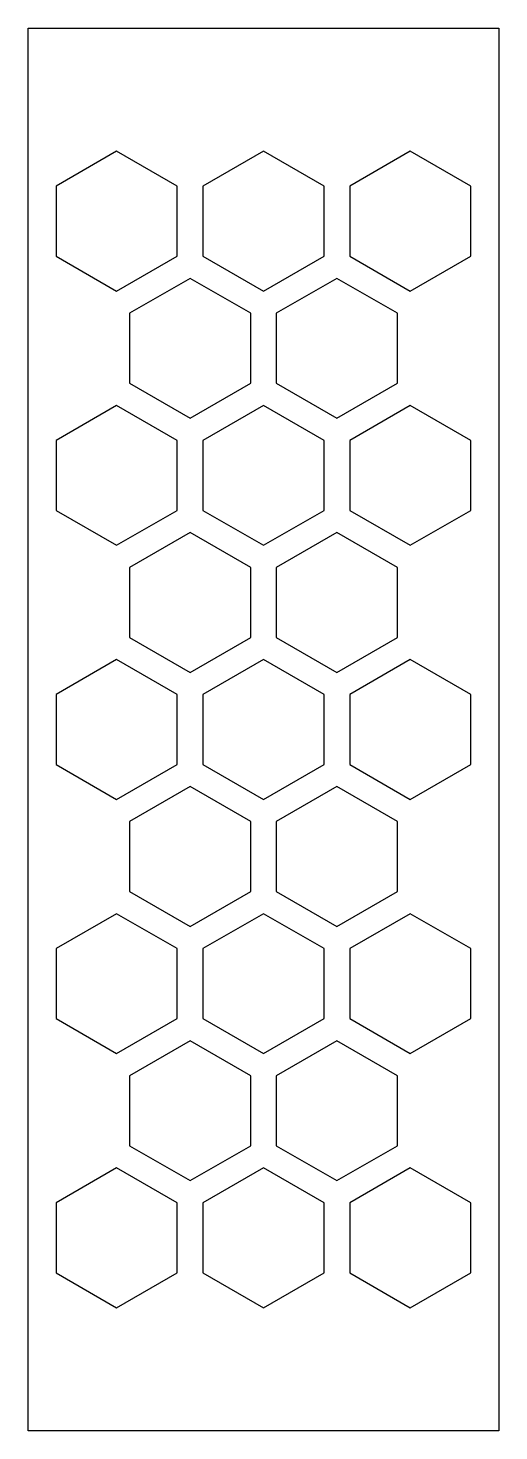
# Model space of a CAD drawing. Header units: millimetres. Extents: x 0 to 50, y 0 to 148.
import ezdxf

# ---------------------------------------------------------------- set-up
doc = ezdxf.new("R2010")
doc.units = ezdxf.units.MM

msp = doc.modelspace()

# ---------------------------------------------------------------- linework, layer by layer
at = {"layer": 'CUT'}
for points in [[(0, 0), (0, 148.2), (49.71, 148.2), (49.71, 0)], [(2.95, 124.1), (9.35, 120.4), (15.75, 124.1), (15.75, 131.49), (9.35, 135.18), (2.95, 131.49)], [(18.45, 131.49), (18.45, 124.1), (24.85, 120.4), (31.25, 124.1), (31.25, 131.49), (24.85, 135.18)], [(33.95, 131.49), (33.95, 124.1), (40.35, 120.4), (46.75, 124.1), (46.75, 131.49), (40.35, 135.18)], [(10.7, 118.07), (10.7, 110.68), (17.1, 106.98), (23.5, 110.68), (23.5, 118.07), (17.1, 121.76)], [(26.2, 110.68), (32.6, 106.98), (39, 110.68), (39, 118.07), (32.6, 121.76), (26.2, 118.07)], [(2.95, 104.64), (2.95, 97.25), (9.35, 93.56), (15.75, 97.25), (15.75, 104.64), (9.35, 108.34)], [(18.45, 104.64), (18.45, 97.25), (24.85, 93.56), (31.25, 97.25), (31.25, 104.64), (24.85, 108.34)], [(33.95, 104.64), (33.95, 97.25), (40.35, 93.56), (46.75, 97.25), (46.75, 104.64), (40.35, 108.34)], [(10.7, 83.83), (17.1, 80.13), (23.5, 83.83), (23.5, 91.22), (17.1, 94.91), (10.7, 91.22)], [(26.2, 83.83), (32.6, 80.13), (39, 83.83), (39, 91.22), (32.6, 94.91), (26.2, 91.22)], [(2.95, 77.8), (2.95, 70.4), (9.35, 66.71), (15.75, 70.4), (15.75, 77.8), (9.35, 81.49)], [(18.45, 77.8), (18.45, 70.4), (24.85, 66.71), (31.25, 70.4), (31.25, 77.8), (24.85, 81.49)], [(33.95, 77.8), (33.95, 70.4), (40.35, 66.71), (46.75, 70.4), (46.75, 77.8), (40.35, 81.49)], [(10.7, 56.98), (17.1, 53.29), (23.5, 56.98), (23.5, 64.37), (17.1, 68.07), (10.7, 64.37)], [(26.2, 64.37), (26.2, 56.98), (32.6, 53.29), (39, 56.98), (39, 64.37), (32.6, 68.07)], [(2.95, 50.95), (2.95, 43.56), (9.35, 39.86), (15.75, 43.56), (15.75, 50.95), (9.35, 54.64)], [(18.45, 50.95), (18.45, 43.56), (24.85, 39.86), (31.25, 43.56), (31.25, 50.95), (24.85, 54.64)], [(33.95, 43.56), (40.35, 39.86), (46.75, 43.56), (46.75, 50.95), (40.35, 54.64), (33.95, 50.95)], [(10.7, 30.13), (17.1, 26.44), (23.5, 30.13), (23.5, 37.52), (17.1, 41.22), (10.7, 37.52)], [(26.2, 37.52), (26.2, 30.13), (32.6, 26.44), (39, 30.13), (39, 37.52), (32.6, 41.22)], [(2.95, 16.71), (9.35, 13.02), (15.75, 16.71), (15.75, 24.1), (9.35, 27.8), (2.95, 24.1)], [(18.45, 16.71), (24.85, 13.02), (31.25, 16.71), (31.25, 24.1), (24.85, 27.8), (18.45, 24.1)], [(33.95, 24.1), (33.95, 16.71), (40.35, 13.02), (46.75, 16.71), (46.75, 24.1), (40.35, 27.8)]]:
    msp.add_lwpolyline(points, close=True, dxfattribs=at)

doc.saveas('drawing.dxf')
